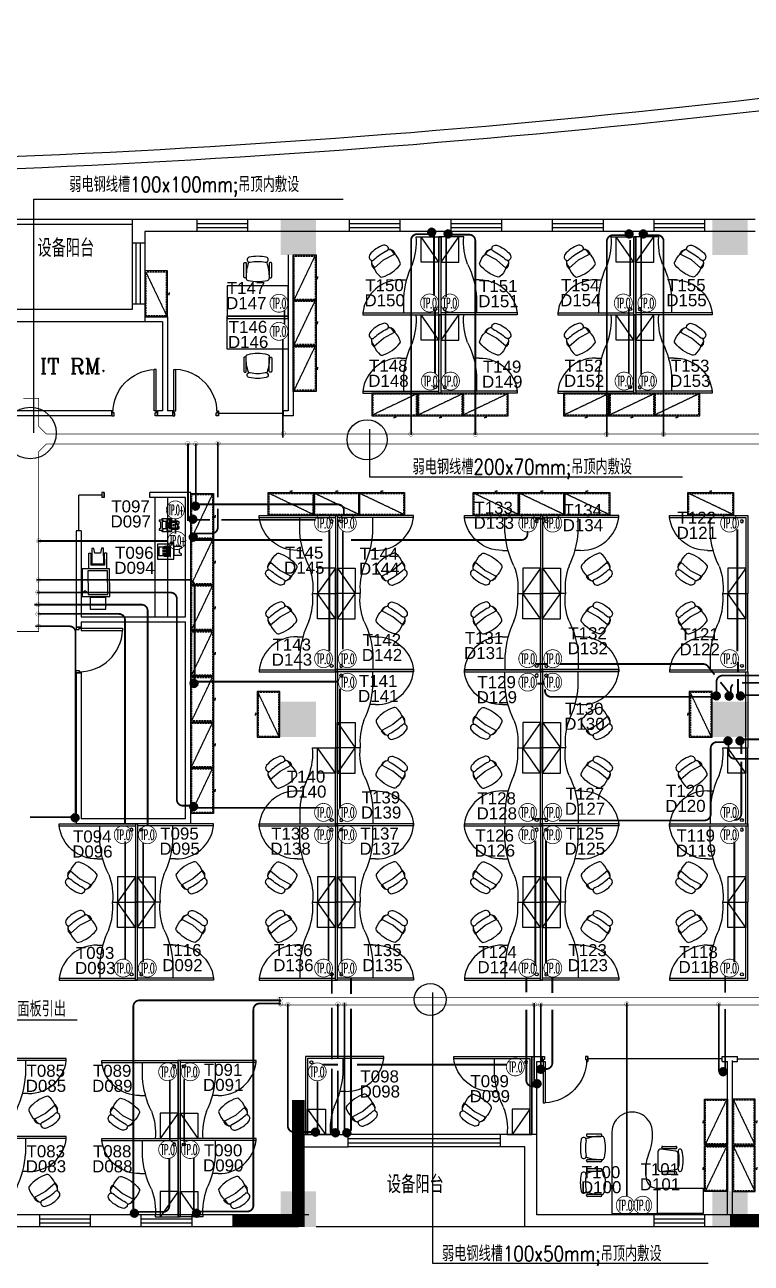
# Model space of a CAD drawing. Header units: millimetres. Extents: x 837 to 93978, y 508 to 34543.
# Drawn here: x 58259 to 76286, y 963 to 31709 of the extents above; entities that cross this region are included whole.
import ezdxf
from ezdxf.enums import TextEntityAlignment as Align

# ---------------------------------------------------------------- set-up
doc = ezdxf.new("R2010")
doc.units = ezdxf.units.MM
doc.linetypes.add('ACAD_ISO04W100', pattern=[30.5, 24, -3, 0.5, -3])
doc.linetypes.add('DASH', pattern=[0.35, 0.25, -0.1])
for name, color, linetype in [('F-fur', 8, 'Continuous'), ('PDS-V', 3, 'Continuous'), ('WALL', 8, 'Continuous'), ('WINDOW', 8, 'Continuous'), ('WINDOW_TEXT', 8, 'Continuous'), ('图层1', 8, 'Continuous'), ('图层2', 8, 'Continuous'), ('图层4', 8, 'Continuous'), ('图层5', 8, 'Continuous'), ('电气设备', 4, 'Continuous'), ('电气连接线', 4, 'Continuous')]:
    doc.layers.add(name, color=color, linetype=linetype)
doc.styles.add('-宋体', font='romanc.shx', dxfattribs={"width": 0.8, "bigfont": 'hzfs3.shx'})
doc.styles.add('ARIAL', font='ARIAL.TTF')
doc.styles.add('IDQSTYLE', font='romanc.shx', dxfattribs={"width": 0.7, "bigfont": 'hzfs3.shx'})
doc.styles.add('SIMPLEX', font='SIMPLEX.SHX')
doc.styles.add('Titleblock', font='romanc.shx', dxfattribs={"bigfont": 'hzfs3.shx'})

# ---------------------------------------------------------------- blocks, each defined once
blk = doc.blocks.new('A$C63C96F4B')
at = {"layer": '图层1', "color": 8, "linetype": 'DASH', "ltscale": 0.5}
blk.add_line((880, 20), (20, 430), dxfattribs=at)
at = {"layer": '图层1'}
for p in [(424, 480), (450, 450), (476, 480)]:
    blk.add_line(p, (450, 480), dxfattribs=at)
blk.add_lwpolyline([(0, 450), (900, 450), (900, 0), (0, 0)], close=True, dxfattribs=at)
at = {"layer": '图层1', "color": 8, "linetype": 'DASH', "ltscale": 0.5}
blk.add_lwpolyline([(20, 430), (880, 430), (880, 20), (20, 20)], close=True, dxfattribs=at)
blk = doc.blocks.new('A$C2497704E')
at = {"layer": '图层2'}
blk.add_blockref('A$C63C96F4B', (0, 0), dxfattribs=at)
blk = doc.blocks.new('A$C49FA00D0')
at = {"layer": '图层4'}
for p, q in [((22, 100), (22, 915)), ((22, 915), (62, 915)), ((62, 100), (62, 914)), ((22, 100), (62, 100))]:
    blk.add_line(p, q, dxfattribs=at)
for points in [[(0, 0), (45, 0), (45, 60), (22, 60), (22, 100), (0, 100), (0, 0), (0, 100)], [(900, 0), (855, 0), (855, 60), (877, 60), (877, 100), (900, 100), (900, 0), (900, 100)]]:
    blk.add_lwpolyline(points, close=True, dxfattribs=at)
at = {"layer": '图层4', "color": 8}
blk.add_arc((22, 60), 855, 0, 87.3185, dxfattribs=at)
blk = doc.blocks.new('A$C170833A6')
at = {"layer": '图层1'}
for p, q in [((1500, 1503), (1501, 2403)), ((1501, 2403), (2001, 2403)), ((2001, 2403), (2000, 1503)), ((676, 1605), (676, 1865)), ((696, 1885), (706, 1885)), ((726, 1865), (726, 1605)), ((770, 1866), (733, 1566)), ((1082, 1910), (820, 1910)), ((1169, 1566), (1131, 1866)), ((1176, 1865), (1176, 1605)), ((1206, 1885), (1196, 1885)), ((1226, 1605), (1226, 1865)), ((706, 1585), (696, 1585)), ((782, 1510), (1119, 1510)), ((1196, 1585), (1206, 1585)), ((2000, 1503), (1500, 1503)), ((2000, 1503), (1500, 1503)), ((2000, 1503), (1500, 1503)), ((2000, 603), (2000, 1503)), ((400, 604), (2000, 603)), ((433, 385), (433, 125)), ((463, 405), (453, 405)), ((483, 125), (483, 385)), ((933, 125), (933, 385)), ((953, 405), (963, 405)), ((983, 385), (983, 125)), ((1116, 385), (1116, 125)), ((1146, 405), (1136, 405)), ((1166, 125), (1166, 385)), ((1616, 124), (1616, 384)), ((1636, 404), (1646, 404)), ((1666, 384), (1666, 124)), ((453, 105), (463, 105)), ((963, 105), (953, 105)), ((1136, 105), (1146, 105)), ((1646, 104), (1636, 104))]:
    blk.add_line(p, q, dxfattribs=at)
for centre, radius, start, end in [((766, 1946), 37.5, 104.4432, 284.4432), ((950, 1232), 775, 75.4882, 104.4432), ((1135, 1946), 37.5, 255.4882, 75.4882), ((696, 1865), 20, 89.9657, 179.9657), ((706, 1865), 20, 359.9657, 89.9657), ((820, 1860), 50, 89.9657, 172.8407), ((950, 1232), 700, 75.4882, 104.4432), ((1082, 1860), 50, 7.0907, 89.9657), ((1196, 1865), 20, 89.9657, 179.9657), ((1206, 1865), 20, 359.9657, 89.9657), ((696, 1605), 20, 179.9657, 269.9657), ((706, 1605), 20, 269.9657, 359.9657), ((782, 1560), 50, 172.8407, 269.9657), ((1119, 1560), 50, 269.9657, 7.0907), ((1196, 1605), 20, 179.9657, 269.9657), ((1206, 1605), 20, 269.9657, 359.9657), ((1287, 1493), 214, 275.5003, 2.7155), ((400, 1004), 400, 89.9657, 269.9657), ((447, 421), 984, 66.6557, 92.7458), ((1153, 2160), 894, 249.3345, 279.9673), ((453, 385), 20, 89.9657, 179.9657), ((463, 385), 20, 359.9657, 89.9657), ((529, 407), 50, 104.2713, 178.8924), ((1398, 391), 919, 178.8924, 197.9895), ((708, -295), 775, 75.6601, 104.2713), ((18, 392), 919, 341.9419, 1.0389), ((887, 407), 50, 1.0389, 75.6601), ((953, 385), 20, 89.9657, 179.9657), ((963, 385), 20, 359.9657, 89.9657), ((1136, 385), 20, 89.9657, 179.9657), ((1146, 385), 20, 359.9657, 89.9657), ((1212, 407), 50, 104.2713, 178.8924), ((2081, 390), 919, 178.8924, 197.9895), ((1391, -296), 775, 75.6601, 104.2713), ((701, 391), 919, 341.9419, 1.0389), ((1570, 407), 50, 1.0389, 75.6601), ((1636, 384), 20, 89.9657, 179.9657), ((1646, 384), 20, 359.9657, 89.9657), ((453, 125), 20, 179.9657, 269.9657), ((463, 125), 20, 269.9657, 359.9657), ((550, 49), 50, 77.8305, 257.8305), ((572, 122), 50, 197.9895, 213.0883), ((709, 783), 800, 257.8305, 282.1009), ((709, 783), 700, 257.8305, 282.1009), ((866, 49), 50, 282.1009, 102.1009), ((845, 122), 50, 326.8431, 341.9419), ((953, 125), 20, 179.9657, 269.9657), ((963, 125), 20, 269.9657, 359.9657), ((1136, 125), 20, 179.9657, 269.9657), ((1146, 125), 20, 269.9657, 359.9657), ((1233, 49), 50, 77.8305, 257.8305), ((1254, 122), 50, 197.9895, 213.0883), ((1391, 782), 800, 257.8305, 282.1009), ((1391, 782), 700, 257.8305, 282.1009), ((1549, 49), 50, 282.1009, 102.1009), ((1528, 122), 50, 326.8431, 341.9419), ((1636, 124), 20, 179.9657, 269.9657), ((1646, 124), 20, 269.9657, 359.9657)]:
    blk.add_arc(centre, radius, start, end, dxfattribs=at)
blk = doc.blocks.new('A$C10FB1B64')
at = {"layer": 'F-fur'}
for p, q in [((40, 1540), (0, 1540)), ((0, 1540), (0, 0)), ((40, 1540), (40, 40)), ((965, 1360), (916, 1325)), ((921, 1319), (1083, 1131)), ((1083, 1131), (1199, 913)), ((340, 740), (40, 740)), ((690, 790), (690, 681)), ((1254, 939), (1203, 906)), ((1540, 490), (1540, 0)), ((1040, 40), (1540, 390)), ((40, 40), (1540, 40)), ((0, 0), (1540, 0))]:
    blk.add_line(p, q, dxfattribs=at)
blk.add_lwpolyline([(1540, 390), (1540, 40), (1040, 40), (1040, 390)], close=True, dxfattribs=at)
blk.add_circle((115, 115), 30, dxfattribs=at)
for centre, radius, start, end in [((-52, 804), 742, 358.9358, 82.8929), ((227, -991), 1734, 63.6429, 86.2684), ((1422, 1658), 1174, 248.814, 275.7904)]:
    blk.add_arc(centre, radius, start, end, dxfattribs=at)
for centre, major_axis, start_param, end_param in [((1079, 927), (-298, 298), -0.403049, 0.092097), ((923, 1322), (-5.14, 5.14), 0.308697, 1.430486), ((926, 1301), (-12.5, 12.5), -1.301454, -0.54503), ((1063, 1191), (-127, 127), -0.635982, 0.056251), ((1020, 1195), (-123, 123), -0.963916, -0.461556), ((1058, 1386), (14.8, 14.8), 3.597668, 3.80544), ((1055, 1390), (-17.6, 17.6), 2.376726, 2.802782), ((1050, 1406), (-29.2, 29.2), 2.757139, 3.432729), ((1121, 1355), (-35.2, 35.2), 0.395613, 1.540845), ((161, 500), (874, 874), 5.972474, 6.224567), ((1082, 1390), (-3.92, 3.92), 3.282962, 4.531988), ((1144, 1341), (-53.3, 53.3), -0.160476, 0.062201), ((1143, 1336), (55.9, 55.9), 0.164484, 1.361381), ((835, 962), (399, 399), 5.806759, 6.390282), ((787, 1169), (-30.2, 30.2), 0.086926, 1.163311), ((1438, 1374), (-513, 513), 1.094972, 1.677291), ((1131, 1091), (127, 127), 4.286808, 4.979041), ((1120, 1050), (-123, 123), 3.233819, 3.736179), ((1305, 1086), (-35.2, 35.2), 1.231418, 2.37665), ((1312, 1016), (14.8, 14.8), 2.108416, 2.316187), ((1315, 1012), (17.6, 17.6), 1.540277, 1.966334), ((1327, 1001), (-29.2, 29.2), -0.660466, 0.015124), ((1324, 1037), (3.92, 3.92), 6.094257, 7.343283), ((1301, 1112), (-53.3, 53.3), 2.710062, 2.932738), ((1296, 1113), (-55.9, 55.9), 2.981679, 4.178576), ((1012, 842), (30.2, 30.2), 3.179511, 4.25637), ((891, 1201), (-298, 298), 2.680166, 3.175312), ((1203, 913), (-5.14, 5.14), 1.341777, 2.463566), ((1185, 923), (12.5, 12.5), 4.888089, 5.644514)]:
    blk.add_ellipse(centre, major_axis=major_axis, ratio=1, start_param=start_param, end_param=end_param, dxfattribs=at)
blk = doc.blocks.new('ID8')
at = {"layer": 'F-fur'}
for points in [[(-179, -136, -0.065976), (-184, -125, -0.08352), (-229, 177, -0.337612), (-191, 225, -0.125493), (191, 225, -0.337612), (229, 177, -0.08352), (184, -125, -0.267206)], [(184, -125, -0.065976), (179, -136, -0.106297)]]:
    blk.add_lwpolyline(points, format="xyb", dxfattribs=at)
for points in [[(-255, -126), (-245, -126, 0.414214), (-225, -106), (-225, 154, 0.414214), (-245, 174), (-255, 174, 0.414214), (-275, 154), (-275, -106, 0.414214)], [(255, -126), (245, -126, -0.414214), (225, -106), (225, 154, -0.414214), (245, 174), (255, 174, -0.414214), (275, 154), (275, -106, -0.414214)], [(147, -133, -1), (168, -231, -0.106297), (-168, -231, -1), (-147, -133, 0.106297)]]:
    blk.add_lwpolyline(points, format="xyb", close=True, dxfattribs=at)
blk = doc.blocks.new('A$C04894452')
at = {"layer": 'F-fur'}
for p, q in [((650, 1200, 204), (50, 1200, 204)), ((50, 1200, 204), (50, 0, 204)), ((650, 0, 204), (650, 1200, 204)), ((50, 0, 204), (650, 0, 204))]:
    blk.add_line(p, q, dxfattribs=at)
at = {"layer": 'F-fur', "elevation": 204}
blk.add_lwpolyline([(50, 1200), (50, 0), (0, 0), (0, 1200)], close=True, dxfattribs=at)
at = {"layer": 'F-fur', "extrusion": (0, 0, -1), "zscale": -1, "rotation": 270}
blk.add_blockref('ID8', (-980, 600, -204), dxfattribs=at)
blk = doc.blocks.new('A$C6C865891')
at = {"layer": '图层2', "xscale": -1, "rotation": 90}
blk.add_blockref('A$C04894452', (1200, 1211, -204), dxfattribs=at)
blk = doc.blocks.new('A$C558E3894')
at = {"layer": '图层5', "style": 'Titleblock'}
blk.add_text('IT RM.', height=300, dxfattribs=at).set_placement((25, 102))
blk = doc.blocks.new('A$C1C0E2005')
at = {"layer": '图层2'}
blk.add_blockref('A$C558E3894', (0, 0), dxfattribs=at)
blk = doc.blocks.new('EQ-F')
at = {"layer": 'F-fur'}
blk.add_line((-160, -89), (-160, -37), dxfattribs=at)
for points in [[(-40, 224), (0, 224), (0, 0), (-320, 0), (-320, 224), (-280, 224)], [(-20, 17), (-20, 112), (-300, 112), (-300, 17)], [(-76, 204), (-40, 204), (-40, 296), (-62, 296), (-82, 268), (-238, 268), (-258, 296), (-280, 296), (-280, 204), (-244, 204)], [(-224, -20), (-244, -20), (-244, -151), (-264, -151), (-264, 0), (-56, 0), (-56, -151), (-76, -151), (-76, -20), (-96, -20)], [(-224, -20), (-244, -20), (-244, -184), (-201, -184), (-181, -164), (-139, -164), (-119, -184), (-76, -184), (-76, -20), (-96, -20)], [(-190, -54), (-160, -37), (-130, -54)], [(-136, -151), (-96, -111), (-136, -111), (-136, -151)]]:
    blk.add_lwpolyline(points, dxfattribs=at)
for points in [[(-244, 131), (-76, 131), (-76, 224), (-244, 224)], [(-240, 47), (-220, 47), (-220, 57), (-240, 57)], [(-240, 37), (-220, 37), (-220, 47), (-240, 47)], [(-240, 27), (-220, 27), (-220, 37), (-240, 37)], [(-240, 17), (-220, 17), (-220, 27), (-240, 27)], [(-96, 0), (-224, 0), (-224, -151), (-136, -151), (-136, -111), (-96, -111)], [(-220, 47), (-200, 47), (-200, 57), (-220, 57)], [(-220, 37), (-200, 37), (-200, 47), (-220, 47)], [(-220, 27), (-200, 27), (-200, 37), (-220, 37)], [(-220, 17), (-200, 17), (-200, 27), (-220, 27)], [(-216, 97), (-104, 97), (-104, 67), (-216, 67)], [(-200, 47), (-180, 47), (-180, 57), (-200, 57)], [(-200, 37), (-180, 37), (-180, 47), (-200, 47)], [(-200, 27), (-180, 27), (-180, 37), (-200, 37)], [(-200, 17), (-180, 17), (-180, 27), (-200, 27)], [(-180, 47), (-160, 47), (-160, 57), (-180, 57)], [(-180, 37), (-160, 37), (-160, 47), (-180, 47)], [(-180, 27), (-160, 27), (-160, 37), (-180, 37)], [(-180, 17), (-160, 17), (-160, 27), (-180, 27)], [(-160, 47), (-140, 47), (-140, 57), (-160, 57)], [(-160, 37), (-140, 37), (-140, 47), (-160, 47)], [(-160, 27), (-140, 27), (-140, 37), (-160, 37)], [(-160, 17), (-140, 17), (-140, 27), (-160, 27)], [(-140, 47), (-120, 47), (-120, 57), (-140, 57)], [(-140, 37), (-120, 37), (-120, 47), (-140, 47)], [(-140, 27), (-120, 27), (-120, 37), (-140, 37)], [(-140, 17), (-120, 17), (-120, 27), (-140, 27)], [(-120, 47), (-100, 47), (-100, 57), (-120, 57)], [(-120, 37), (-100, 37), (-100, 47), (-120, 47)], [(-120, 27), (-100, 27), (-100, 37), (-120, 37)], [(-120, 17), (-100, 17), (-100, 27), (-120, 27)], [(-100, 47), (-80, 47), (-80, 57), (-100, 57)], [(-100, 37), (-80, 37), (-80, 47), (-100, 47)], [(-100, 27), (-80, 27), (-80, 37), (-100, 37)], [(-100, 17), (-80, 17), (-80, 27), (-100, 27)]]:
    blk.add_lwpolyline(points, close=True, dxfattribs=at)
blk.add_circle((-46, 34), 15, dxfattribs=at)
blk = doc.blocks.new('EQ-P')
at = {"layer": 'F-fur'}
for p, q in [((-83, 335), (-83, 47)), ((-273, 263), (-165, 263)), ((-273, 227), (-165, 227)), ((-273, 191), (-165, 191)), ((-273, 155), (-165, 155)), ((-273, 119), (-165, 119))]:
    blk.add_line(p, q, dxfattribs=at)
for points in [[(-395, 0), (0, 0), (0, 403), (-83, 403), (-83, 367), (-395, 367)], [(-117, 317), (-117, 65), (-222, 65), (-222, 83), (-165, 83), (-165, 299), (-222, 299), (-222, 317)], [(-16, 363), (-67, 363), (-67, 390), (-16, 390)], [(193, 133), (139, 151), (139, 253), (193, 271), (193, 310), (0, 310), (0, 94), (193, 94)], [(-165, 299), (-165, 83), (-356, 83), (-356, 299)]]:
    blk.add_lwpolyline(points, close=True, dxfattribs=at)
blk = doc.blocks.new('EQ-COPY')
at = {"layer": 'F-fur'}
for points in [[(295, 589), (-295, 589), (-295, 0), (295, 0)], [(-316, 421), (-568, 421), (-568, 84), (-316, 84)], [(253, 463), (-253, 463), (-253, 42), (253, 42)], [(295, 63), (295, 442), (631, 442), (631, 400), (379, 400), (379, 105), (631, 105), (631, 63)], [(731, 172), (626, 193), (626, 312), (731, 333), (731, 379), (400, 379), (400, 126), (731, 126)]]:
    blk.add_lwpolyline(points, close=True, dxfattribs=at)
blk.add_circle((-195, 528), 23.7, dxfattribs=at)
blk = doc.blocks.new('_WBLK')
for p, q in [((-0.5, 0.5), (0.5, 0.5)), ((0.5, 0.1667), (-0.5, 0.1667)), ((0.5, -0.1667), (-0.5, -0.1667)), ((-0.5, -0.5), (0.5, -0.5))]:
    blk.add_line(p, q)
at = {"layer": 'WINDOW_TEXT', "style": 'SIMPLEX', "flags": 9}
blk.add_attdef('A', text='', height=1, dxfattribs=at).set_placement((0, 1.5), align=Align.MIDDLE)
blk = doc.blocks.new('_FZH')
blk.add_solid([(-0.5, -0.5), (0.5, -0.5), (-0.5, 0.5), (0.5, 0.5)])
blk = doc.blocks.new('sczn1')
at = {"layer": '电气设备', "const_width": 15}
for points in [[(-99, 97, -1), (254, 97, -1.674875)], [(-99, 97, 1), (254, 97, 1.674875)]]:
    blk.add_lwpolyline(points, format="xyb", dxfattribs=at)
at = {"layer": '电气设备', "style": 'IDQSTYLE', "width": 0.4}
blk.add_text('TP.O', height=200, dxfattribs=at).set_placement((-58, -5))
blk = doc.blocks.new('sczn3')
at = {"layer": '电气设备', "const_width": 15}
for points in [[(-188, -21, -1), (166, -21, -1.674875)], [(-188, -21, 1), (166, -21, 1.674875)]]:
    blk.add_lwpolyline(points, format="xyb", dxfattribs=at)
at = {"layer": '电气设备', "style": 'IDQSTYLE', "width": 0.3}
blk.add_text('TP.O+', height=200, dxfattribs=at).set_placement((-146, -124))
blk = doc.blocks.new('Scz4')
at = {"layer": '电气设备'}
for p, q in [((-74, -17), (10, 67)), ((-73, -35), (28, 65)), ((-71, 5), (-12, 64)), ((-68, -50), (42, 61)), ((-62, -62), (55, 54)), ((-54, -74), (66, 46)), ((-44, -83), (76, 37)), ((-33, -91), (84, 25)), ((-20, -97), (90, 12)), ((-5, -102), (94, -3)), ((13, -103), (96, -20)), ((36, -99), (92, -43))]:
    blk.add_line(p, q, dxfattribs=at)
at = {"layer": '电气设备', "const_width": 10}
blk.add_lwpolyline([(11, 67, -0.198912), (71, 42, -0.198912), (96, -18, -0.198912), (71, -78, -0.198912), (11, -103, -0.198912), (-49, -78, -0.198912), (-74, -18, -0.198912), (-49, 42, -0.198912)], format="xyb", close=True, dxfattribs=at)

msp = doc.modelspace()

# ---------------------------------------------------------------- linework, layer by layer
at = {"layer": 'PDS-V'}
for p, q in [((58483, 21574), (58483, 27376)), ((58483, 27376), (66159, 27376)), ((66812, 21669), (66812, 20487)), ((66812, 20487), (74579, 20487)), ((68376, 7681), (68376, 963)), ((68376, 963), (75214, 963))]:
    msp.add_line(p, q, dxfattribs=at)
for centre, radius in [((58398, 21574), 641), ((66754, 21406), 498), ((68320, 7510), 395)]:
    msp.add_circle(centre, radius, dxfattribs=at)
at = {"layer": 'WALL'}
msp.add_line((54119, 7007), (59555, 7007), dxfattribs=at)
at = {"layer": 'WINDOW'}
for p, q in [((60921, 26875), (56360, 26875)), ((62528, 26875), (60921, 26875)), ((60921, 26875), (60921, 26166)), ((62528, 26875), (62528, 26573)), ((63788, 26875), (63788, 26573)), ((66308, 26875), (63788, 26875)), ((66308, 26875), (66308, 26573)), ((67568, 26875), (67568, 26573)), ((68828, 26875), (67568, 26875)), ((68828, 26875), (68828, 26573)), ((70088, 26875), (70088, 26573)), ((71348, 26875), (70088, 26875)), ((71348, 26875), (71348, 26573)), ((72608, 26875), (72608, 26573)), ((73868, 26875), (72608, 26875)), ((73868, 26875), (73868, 26573)), ((75128, 26875), (75128, 26573)), ((76388, 26875), (75128, 26875)), ((60921, 26749), (56486, 26749)), ((62528, 26573), (61236, 26573)), ((61236, 26573), (61236, 26166)), ((66308, 26573), (63788, 26573)), ((68828, 26573), (67568, 26573)), ((71348, 26573), (70088, 26573)), ((73868, 26573), (72608, 26573)), ((76388, 26573), (75128, 26573)), ((60921, 26295), (61236, 26295)), ((64796, 25993), (64796, 22125)), ((64922, 25993), (64922, 21999)), ((60921, 24639), (57645, 24639)), ((60921, 24783), (60921, 24639)), ((60921, 24783), (61236, 24783)), ((61236, 24783), (61236, 24336)), ((61230, 24336), (57645, 24336)), ((61803, 24462), (61236, 24462)), ((61677, 24336), (61236, 24336)), ((61677, 24336), (61677, 22125)), ((61803, 24462), (61803, 22125)), ((60417, 22125), (57645, 22125)), ((60417, 21999), (57645, 21999)), ((60417, 22125), (60417, 21999)), ((60417, 22062), (60417, 22062)), ((61677, 22125), (61551, 22125)), ((61551, 22125), (61551, 21999)), ((61677, 21999), (61551, 21999)), ((61929, 21999), (61677, 21999)), ((61929, 22125), (61803, 22125)), ((61929, 22125), (61929, 21999)), ((64670, 22062), (63063, 22062)), ((64670, 22125), (64670, 21999)), ((64796, 22125), (64670, 22125)), ((64922, 21999), (64670, 21999)), ((59598, 19148), (59598, 20033)), ((60168, 20033), (59598, 20033)), ((60168, 20096), (60168, 19970)), ((60231, 20096), (60168, 20096)), ((60231, 19970), (60231, 20096)), ((60231, 20096), (60231, 19970)), ((61365, 19970), (61365, 20096)), ((62376, 20096), (61365, 20096)), ((62376, 11868), (62376, 20096)), ((60231, 19970), (60168, 19970)), ((62250, 19970), (61365, 19970)), ((61494, 17008), (61494, 19970)), ((61809, 17008), (61809, 19970)), ((62250, 17008), (62250, 19970)), ((59535, 19148), (59535, 16753)), ((59661, 19148), (59535, 19148)), ((59661, 19148), (59661, 17008)), ((59661, 17008), (62250, 17008)), ((59535, 16753), (59661, 16753)), ((59661, 16882), (59661, 16753)), ((59661, 16882), (62250, 16882)), ((62250, 11994), (62250, 16882)), ((59535, 15619), (59535, 11868)), ((59535, 15619), (59661, 15619)), ((59661, 15619), (59661, 11994)), ((76148, 15648), (76148, 13758)), ((76199, 15648), (76199, 13758)), ((62250, 11994), (59661, 11994)), ((62376, 11868), (59535, 11868)), ((70844, 6098), (71096, 6098)), ((70844, 4157), (70844, 6098)), ((70970, 5972), (71096, 5972)), ((70970, 2746), (70970, 5972)), ((71096, 5972), (71096, 6098)), ((75569, 6035), (72230, 6035)), ((75569, 5972), (75569, 6098)), ((75569, 6098), (75947, 6098)), ((75569, 5972), (75695, 5972)), ((75695, 2192), (75695, 5972)), ((75821, 2771), (75821, 5997)), ((75821, 5972), (75947, 5972)), ((75821, 2192), (75821, 5972)), ((75947, 5972), (75947, 6098)), ((75947, 6035), (79475, 6035)), ((65048, 4157), (66282, 4157)), ((66282, 3855), (66282, 4157)), ((70062, 3855), (70062, 4157)), ((70970, 4157), (70062, 4157)), ((70970, 2166), (70970, 4157)), ((65048, 3855), (66282, 3855)), ((70667, 3855), (70062, 3855)), ((70667, 1864), (70667, 3855)), ((58622, 2166), (57362, 2166)), ((58622, 2166), (58622, 1864)), ((61142, 2166), (59882, 2166)), ((59882, 2166), (59882, 1864)), ((61142, 2166), (61142, 1864)), ((62402, 2166), (62402, 1864)), ((65306, 2166), (62402, 2166)), ((73868, 2166), (70970, 2166)), ((73868, 2166), (73868, 1864)), ((77648, 2166), (75128, 2166)), ((75128, 2166), (75128, 1864)), ((58622, 1864), (57362, 1864)), ((61142, 1864), (59882, 1864)), ((65048, 1864), (62402, 1864)), ((70667, 1864), (65489, 1864)), ((73868, 1864), (70598, 1864)), ((77648, 1864), (75128, 1864))]:
    msp.add_line(p, q, dxfattribs=at)
at = {"layer": 'WINDOW', "const_width": 315}
for points in [[(63410, 2022), (65048, 2022), (65048, 5014)], [(75758, 2022), (77648, 2022)]]:
    msp.add_lwpolyline(points, dxfattribs=at)
at = {"layer": 'WINDOW'}
for radius, start, end in [(255428, 270.53277, 279.48013), (255730, 270.5999, 279.41776)]:
    msp.add_arc((47408, 283648), radius, start, end, dxfattribs=at)
at = {"layer": '电气设备', "linetype": 'ACAD_ISO04W100', "ltscale": 30, "const_width": 18.9}
msp.add_lwpolyline([(34461, 16646), (58601, 16646), (58601, 21111), (58790, 21300), (77054, 21300), (77243, 21111), (77243, 7750), (77054, 7561), (64577, 7561), (64577, 7372), (77495, 7372), (77495, 21552), (58790, 21552), (58601, 21741), (58601, 22437), (58223, 22437)], dxfattribs=at)
at = {"layer": '电气设备', "const_width": 5.67}
for points in [[(64618, 21562, -1), (64730, 21562, -1.674875)], [(64618, 21562, 1), (64730, 21562, 1.674875)], [(67786, 21549, -1), (67897, 21549, -1.674875)], [(67786, 21549, 1), (67897, 21549, 1.674875)], [(69385, 21541, -1), (69497, 21541, -1.674875)], [(69385, 21541, 1), (69497, 21541, 1.674875)], [(72639, 21543, -1), (72750, 21543, -1.674875)], [(72639, 21543, 1), (72750, 21543, 1.674875)], [(74052, 21551, -1), (74163, 21551, -1.674875)], [(74052, 21551, 1), (74163, 21551, 1.674875)], [(62246, 21316, -1), (62357, 21316, -1.674875)], [(62246, 21316, 1), (62357, 21316, 1.674875)], [(62445, 21305, -1), (62557, 21305, -1.674875)], [(62445, 21305, 1), (62557, 21305, 1.674875)], [(62996, 21321, -1), (63108, 21321, -1.674875)], [(62996, 21321, 1), (63108, 21321, 1.674875)], [(58551, 18896, -1), (58662, 18896, -1.674875)], [(58551, 18896, 1), (58662, 18896, 1.674875)], [(58538, 17926, -1), (58650, 17926, -1.674875)], [(58538, 17926, 1), (58650, 17926, 1.674875)], [(58526, 17615, -1), (58638, 17615, -1.674875)], [(58526, 17615, 1), (58638, 17615, 1.674875)], [(58533, 17316, -1), (58644, 17316, -1.674875)], [(58533, 17316, 1), (58644, 17316, 1.674875)], [(58533, 17077, -1), (58644, 17077, -1.674875)], [(58533, 17077, 1), (58644, 17077, 1.674875)], [(58547, 16775, -1), (58658, 16775, -1.674875)], [(58547, 16775, 1), (58658, 16775, 1.674875)], [(64535, 7514, -1), (64646, 7514, -1.674875)], [(64535, 7514, 1), (64646, 7514, 1.674875)], [(64545, 7400, -1), (64656, 7400, -1.674875)], [(64545, 7400, 1), (64656, 7400, 1.674875)], [(64731, 7383, -1), (64843, 7383, -1.674875)], [(64731, 7383, 1), (64843, 7383, 1.674875)], [(65977, 7394, -1), (66089, 7394, -1.674875)], [(65977, 7394, 1), (66089, 7394, 1.674875)], [(66137, 7390, -1), (66249, 7390, -1.674875)], [(66137, 7390, 1), (66249, 7390, 1.674875)], [(70850, 7385, -1), (70961, 7385, -1.674875)], [(70850, 7385, 1), (70961, 7385, 1.674875)], [(71006, 7385, -1), (71117, 7385, -1.674875)], [(71006, 7385, 1), (71117, 7385, 1.674875)], [(73142, 7397, -1), (73254, 7397, -1.674875)], [(73142, 7397, 1), (73254, 7397, 1.674875)], [(75423, 7394, -1), (75534, 7394, -1.674875)], [(75423, 7394, 1), (75534, 7394, 1.674875)]]:
    msp.add_lwpolyline(points, format="xyb", dxfattribs=at)
at = {"layer": '电气连接线', "const_width": 44.1}
for points in [[(68373, 26511), (67998, 26511, 0.414214), (67847, 26360), (67847, 21527)], [(68834, 26498), (69288, 26498, -0.414214), (69439, 26347), (69439, 21527)], [(73230, 26485), (72855, 26485, 0.414214), (72704, 26334), (72704, 21487)], [(73612, 26485), (73961, 26485, -0.414214), (74112, 26334), (74112, 21487)], [(62459, 19079), (62898, 19079, 0.414214), (63049, 19230), (63049, 19698)], [(62564, 19803), (66028, 19803, -0.414214), (66179, 19651), (66179, 19554)], [(66353, 18917), (70582, 18917, 0.414214), (70733, 19068), (70733, 19138)], [(62475, 15441), (62475, 17777, 0.414214), (62324, 17928), (58551, 17928)], [(62412, 12321), (62184, 12321, -0.414214), (62032, 12472), (62032, 17461, 0.414214), (61881, 17612), (58551, 17612)], [(61308, 11824), (61308, 17161, 0.414214), (61157, 17312), (58498, 17312)], [(60746, 11850), (60746, 16931, 0.414214), (60595, 17082), (58575, 17082)], [(59520, 12003), (59520, 16625, 0.414214), (59368, 16776), (58523, 16776)], [(71530, 15839), (71821, 15839), (75094, 15839, -0.229296), (75212, 15782), (75376, 15575)], [(75425, 15063), (75425, 15402, -0.414214), (75576, 15553), (77277, 15553)], [(75330, 15024), (71320, 15024, -0.414214), (71168, 15175), (71168, 15210)], [(75781, 15039), (75781, 15218, -0.218009), (75833, 15333, -0.218009)], [(75641, 13899), (75432, 13899, 0.414214), (75281, 13748), (75281, 12107, -0.414214), (75130, 11956), (71513, 11956)], [(75723, 13910), (75723, 13638, 0.414214), (75875, 13487), (77302, 13487)], [(76040, 13418), (76040, 12121, -0.414214), (75889, 11969), (75867, 11969)], [(64620, 7489), (61104, 7489, 0.414214), (60953, 7338), (60953, 2246)], [(62574, 2246), (63780, 2246, 0.414214), (63932, 2397), (63932, 7259, -0.414214), (64083, 7410), (64614, 7410)], [(65451, 4220), (64938, 4220, -0.414214), (64787, 4371), (64787, 7409)], [(70971, 5354), (70856, 5354, -0.414214), (70705, 5505), (70705, 7258)], [(71094, 5784), (71199, 5784, 0.414214), (71350, 5935), (71350, 7258)], [(61003, 2237), (61695, 2237, 0.414214), (61846, 2389), (61846, 3555)]]:
    msp.add_lwpolyline(points, format="xyb", dxfattribs=at)
for points in [[(68413, 26498), (68413, 24986)], [(68716, 26498), (68716, 24946)], [(73554, 26428), (73554, 24940)], [(73284, 26366), (73284, 24976)], [(64705, 24629), (64705, 24283)], [(68439, 24644), (68439, 23052)], [(68702, 24604), (68702, 23052)], [(73247, 24632), (73247, 23058)], [(73554, 24657), (73554, 23021)], [(64665, 23910), (64665, 21461)], [(62310, 19393), (62310, 21319)], [(62503, 19779), (62503, 21319)], [(63049, 19978), (63049, 21348)], [(61998, 19073), (61998, 19452)], [(62502, 19420), (62858, 19420)], [(63138, 19420), (65474, 19420)], [(70940, 19447), (71176, 19447)], [(65818, 19158), (65818, 16165)], [(66154, 19131), (66154, 16205)], [(75942, 16152), (75942, 19185)], [(61798, 18893), (58582, 18893)], [(62445, 18917), (65645, 18917)], [(70935, 15839), (71215, 15839)], [(75959, 15887), (75959, 15634)], [(62495, 15400), (66052, 15400)], [(75522, 15390), (75738, 15117)], [(75959, 15466), (75959, 15108)], [(76058, 15370), (77302, 15370)], [(66082, 15230), (66082, 12252)], [(71157, 15350), (70982, 15350)], [(76039, 15063), (77314, 15063)], [(76040, 13845), (76040, 13602)], [(76062, 13970), (77292, 13970)], [(59538, 12035), (58385, 12035)], [(62495, 12267), (65502, 12267)], [(71246, 11996), (70847, 11996)], [(60750, 11440), (60750, 8508)], [(61196, 11397), (61196, 8444)], [(65794, 11445), (65794, 8486)], [(66121, 11464), (66121, 8448)], [(70928, 11452), (70928, 8343)], [(71193, 8417), (71193, 11452)], [(75866, 11430), (75866, 8445)], [(65879, 7651), (65879, 8196)], [(66355, 7647), (66355, 8058)], [(70705, 7688), (70705, 8057)], [(71350, 7668), (71350, 8067)], [(75639, 7682), (75639, 8096)], [(66030, 6036), (66030, 7408)], [(66192, 4219), (66192, 7420)], [(70899, 5436), (70899, 7422)], [(71063, 5835), (71063, 7412)], [(73199, 2617), (73199, 7428)], [(75480, 5721), (75480, 7418)], [(65879, 6027), (65879, 7308)], [(66355, 4256), (66355, 7281)], [(75639, 5765), (75639, 7278)], [(65645, 5892), (66034, 5892)], [(66506, 5892), (70213, 5892)], [(61859, 3989), (61859, 5517)], [(62215, 5530), (62215, 3976)], [(65879, 4219), (65879, 5796)], [(66030, 4244), (66030, 5740)], [(65524, 5475), (65524, 4249)], [(62453, 3581), (62453, 2264)]]:
    msp.add_lwpolyline(points, dxfattribs=at)

# ---------------------------------------------------------------- block references
at = {"layer": 'WINDOW'}
for name, p, xscale, yscale, zscale in [('_WBLK', (63158, 26724), -1260, 302.4000000005144, 1260), ('_FZH', (65048, 26434), -882, 882, 1008), ('_WBLK', (66938, 26724), -1260, 302.4000000005144, 1260), ('_WBLK', (69458, 26724), -1260, 302.4000000005872, 1260), ('_WBLK', (71978, 26724), -1260, 302.4000000002925, 1260), ('_WBLK', (74498, 26724), -1260, 302.4000000002925, 1260), ('_FZH', (75758, 26434), -882, 882, 1008), ('A$C6C865891', (63284, 22950), 1.260000000009313, 1.259999999998399, 1.26), ('A$C1C0E2005', (58606, 22917), 1.260000000009313, 1.259999999998399, 1.26), ('A$C49FA00D0', (61551, 21999), -1.260000000009313, 1.259999999998399, 1.26), ('A$C49FA00D0', (61929, 21999), 1.260000000009313, 1.259999999998399, 1.26), ('A$C2497704E', (64299, 19529), 1.260000000009313, 1.259999999998399, 1.26), ('A$C2497704E', (65433, 19529), 1.260000000009313, 1.259999999998399, 1.26), ('A$C2497704E', (66549, 19529), 1.260000000009313, 1.259999999998399, 1.26), ('A$C2497704E', (69389, 19529), 1.260000000009313, 1.259999999998399, 1.26), ('A$C2497704E', (70523, 19529), 1.260000000009313, 1.259999999998399, 1.26), ('A$C2497704E', (71640, 19529), 1.260000000009313, 1.259999999998399, 1.26), ('A$C2497704E', (74713, 19529), 1.260000000009313, 1.259999999998399, 1.26), ('_FZH', (65048, 14464), 882, 882, 1008), ('_FZH', (75758, 14464), 882, 882, 1008), ('_WBLK', (68172, 4006), -3780, 302.3999999999651, 3780), ('_FZH', (65048, 2305), 882, 882, 1008), ('_FZH', (75758, 2305), 882, 882, 1008)]:
    msp.add_blockref(name, p, dxfattribs=dict(at, xscale=xscale, yscale=yscale, zscale=zscale))
for name, p, xscale, yscale, zscale, rotation in [('A$C10FB1B64', (68588, 24506), 1.259999999998399, 1.259999999998399, 1.26, 90), ('A$C10FB1B64', (68538, 24506), -1.259999999998399, 1.259999999998399, 1.26, 270), ('A$C10FB1B64', (73427, 24506), 1.259999999998399, 1.259999999998399, 1.26, 90), ('A$C10FB1B64', (73376, 24506), -1.259999999998399, 1.259999999998399, 1.26, 270), ('_WBLK', (61079, 25539), -1512, 315.0000000030814, 1512, 90), ('A$C6C865891', (63284, 25938), -1.260000000009313, 1.259999999998399, 1.26, 180), ('A$C2497704E', (64922, 25993), 1.259999999998399, 1.259999999998399, 1.26, 270), ('A$C2497704E', (61236, 24462), -1.259999999998399, 1.259999999998399, 1.26, 270), ('A$C2497704E', (64922, 24876), 1.259999999998399, 1.259999999998399, 1.26, 270), ('A$C10FB1B64', (68588, 22566), 1.259999999998399, 1.259999999998399, 1.26, 90), ('A$C10FB1B64', (68538, 22566), -1.259999999998399, 1.259999999998399, 1.26, 270), ('A$C10FB1B64', (73427, 22566), 1.259999999998399, 1.259999999998399, 1.26, 90), ('A$C10FB1B64', (73376, 22566), -1.259999999998399, 1.259999999998399, 1.26, 270), ('A$C2497704E', (64922, 23742), 1.259999999998399, 1.259999999998399, 1.26, 270), ('A$C2497704E', (66872, 22566), -1.260000000009313, 1.259999999998399, 1.26, 180), ('A$C2497704E', (68006, 22566), -1.260000000009313, 1.259999999998399, 1.26, 180), ('A$C2497704E', (69122, 22566), -1.260000000009313, 1.259999999998399, 1.26, 180), ('A$C2497704E', (71625, 22566), -1.260000000009313, 1.259999999998399, 1.26, 180), ('A$C2497704E', (72759, 22566), -1.260000000009313, 1.259999999998399, 1.26, 180), ('A$C2497704E', (73875, 22566), -1.260000000009313, 1.259999999998399, 1.26, 180), ('A$C2497704E', (62376, 20069), 1.259999999998399, 1.259999999998399, 1.26, 270), ('A$C10FB1B64', (66018, 19529), -1.259999999998399, 1.259999999998399, 1.26, 90), ('A$C10FB1B64', (65967, 19529), 1.259999999998399, 1.259999999998399, 1.26, 270), ('A$C10FB1B64', (71108, 19529), -1.259999999998399, 1.259999999998399, 1.26, 90), ('A$C10FB1B64', (71058, 19529), 1.259999999998399, 1.259999999998399, 1.26, 270), ('A$C10FB1B64', (76199, 19529), -1.259999999998399, 1.259999999998399, 1.26, 90), ('A$C2497704E', (62376, 18935), 1.259999999998399, 1.259999999998399, 1.26, 270), ('EQ-COPY', (60366, 17862), 1.162931330418221, 1.162931330491119, 1.162931330472102, 90.30638325090365), ('A$C2497704E', (62376, 17801), 1.259999999998399, 1.259999999998399, 1.26, 270), ('A$C10FB1B64', (66018, 15648), 1.259999999998399, 1.259999999998399, 1.26, 90), ('A$C10FB1B64', (65967, 15648), -1.259999999998399, 1.259999999998399, 1.26, 270), ('A$C10FB1B64', (71108, 15648), 1.259999999998399, 1.259999999998399, 1.26, 90), ('A$C10FB1B64', (71058, 15648), -1.259999999998399, 1.259999999998399, 1.26, 270), ('A$C10FB1B64', (76199, 15648), 1.259999999998399, 1.259999999998399, 1.26, 90), ('A$C49FA00D0', (59535, 16753), 1.259999999998399, 1.259999999998399, 1.26, 270), ('A$C2497704E', (62376, 16667), 1.259999999998399, 1.259999999998399, 1.26, 270), ('A$C10FB1B64', (65967, 15699), 1.259999999998399, 1.259999999998399, 1.26, 270), ('A$C10FB1B64', (71108, 15699), -1.259999999998399, 1.259999999998399, 1.26, 90), ('A$C10FB1B64', (71058, 15699), 1.259999999998399, 1.259999999998399, 1.26, 270), ('A$C2497704E', (62376, 15533), 1.259999999998399, 1.259999999998399, 1.26, 270), ('A$C2497704E', (64592, 15157), -1.259999999998399, 1.259999999998399, 1.26, 90), ('A$C2497704E', (75317, 15157), -1.259999999998399, 1.259999999998399, 1.26, 90), ('A$C2497704E', (62376, 14399), 1.259999999998399, 1.259999999998399, 1.26, 270), ('A$C10FB1B64', (66018, 11818), 1.259999999998399, 1.259999999998399, 1.26, 90), ('A$C10FB1B64', (65967, 11818), -1.259999999998399, 1.259999999998399, 1.26, 270), ('A$C10FB1B64', (71108, 11818), 1.259999999998399, 1.259999999998399, 1.26, 90), ('A$C10FB1B64', (71058, 11818), -1.259999999998399, 1.259999999998399, 1.26, 270), ('A$C10FB1B64', (76199, 11818), 1.259999999998399, 1.259999999998399, 1.26, 90), ('A$C2497704E', (62376, 13265), 1.259999999998399, 1.259999999998399, 1.26, 270), ('A$C10FB1B64', (61053, 11868), -1.259999999998399, 1.259999999998399, 1.26, 90), ('A$C10FB1B64', (61003, 11868), 1.259999999998399, 1.259999999998399, 1.26, 270), ('A$C10FB1B64', (66018, 11868), -1.259999999998399, 1.259999999998399, 1.26, 90), ('A$C10FB1B64', (65967, 11868), 1.259999999998399, 1.259999999998399, 1.26, 270), ('A$C10FB1B64', (71108, 11868), -1.259999999998399, 1.259999999998399, 1.26, 90), ('A$C10FB1B64', (71058, 11868), 1.259999999998399, 1.259999999998399, 1.26, 270), ('A$C10FB1B64', (76199, 11868), -1.259999999998399, 1.259999999998399, 1.26, 90), ('A$C10FB1B64', (61053, 7988), 1.259999999998399, 1.259999999998399, 1.26, 90), ('A$C10FB1B64', (61003, 7988), -1.259999999998399, 1.259999999998399, 1.26, 270), ('A$C10FB1B64', (66018, 7988), 1.259999999998399, 1.259999999998399, 1.26, 90), ('A$C10FB1B64', (65967, 7988), -1.259999999998399, 1.259999999998399, 1.26, 270), ('A$C10FB1B64', (71108, 7988), 1.259999999998399, 1.259999999998399, 1.26, 90), ('A$C10FB1B64', (71058, 7988), -1.259999999998399, 1.259999999998399, 1.26, 270), ('A$C10FB1B64', (76199, 7988), 1.259999999998399, 1.259999999998399, 1.26, 90), ('A$C10FB1B64', (57349, 6047), 1.259999999998399, 1.259999999998399, 1.26, 270), ('A$C10FB1B64', (62112, 5997), -1.259999999998399, 1.259999999998399, 1.26, 90), ('A$C10FB1B64', (62061, 5997), 1.259999999998399, 1.259999999998399, 1.26, 270), ('A$C10FB1B64', (65227, 6098), 1.259999999998399, 1.259999999998399, 1.26, 270), ('A$C10FB1B64', (70844, 6098), -1.259999999998399, 1.259999999998399, 1.26, 90), ('A$C49FA00D0', (71096, 6098), -1.260000000009313, 1.259999999998399, 1.26, 180), ('A$C63C96F4B', (75695, 3905), 1.259999999998399, 1.259999999998399, 1.26, 90), ('A$C63C96F4B', (75821, 3905), -1.259999999998399, 1.259999999998399, 1.26, 270), ('A$C170833A6', (72067, 4716), 1.259999999998399, 1.259999999998399, 1.26, 270), ('A$C10FB1B64', (57349, 4107), 1.259999999998399, 1.259999999998399, 1.26, 270), ('A$C10FB1B64', (62112, 4056), -1.259999999998399, 1.259999999998399, 1.26, 90), ('A$C10FB1B64', (62061, 4056), 1.259999999998399, 1.259999999998399, 1.26, 270), ('A$C63C96F4B', (75695, 2746), 1.259999999998399, 1.259999999998399, 1.26, 90), ('A$C63C96F4B', (75821, 2746), -1.259999999998399, 1.259999999998399, 1.26, 270), ('_WBLK', (59252, 2015), 1260, 302.4000000002197, 1260, 180), ('_WBLK', (61772, 2015), 1260, 302.4000000002197, 1260, 180), ('_WBLK', (74498, 2015), 1260, 302.3999999999251, 1260, 180)]:
    msp.add_blockref(name, p, dxfattribs=dict(at, xscale=xscale, yscale=yscale, zscale=zscale, rotation=rotation))
at = {"layer": 'WINDOW', "extrusion": (0, 0, -1), "yscale": 1.020599999996193, "zscale": -1.020599999999999}
for name, p, xscale, rotation in [('EQ-F', (-61900, 19450), -1.020600000070353, 270.1729461326686), ('EQ-P', (-61954, 18442), -1.02060000007398, 0.1729461324637427)]:
    msp.add_blockref(name, p, dxfattribs=dict(at, xscale=xscale, rotation=rotation))
at = {"layer": '电气连接线', "xscale": 1.260000000009313, "yscale": 1.259999999998399, "zscale": 1.26}
for name, p in [('Scz4', (68343, 26581)), ('Scz4', (68749, 26538)), ('Scz4', (73241, 26538)), ('Scz4', (73594, 26538)), ('sczn1', (64470, 24673)), ('sczn1', (68206, 24679)), ('sczn1', (68709, 24679)), ('sczn1', (73014, 24679)), ('sczn1', (73598, 24679)), ('sczn1', (64470, 23975)), ('sczn1', (68224, 22741)), ('sczn1', (68727, 22741)), ('sczn1', (73032, 22741)), ('sczn1', (73616, 22741)), ('sczn3', (62010, 19691)), ('Scz4', (62480, 19781)), ('Scz4', (62416, 19458)), ('sczn1', (65575, 19214)), ('sczn1', (66166, 19214)), ('sczn1', (70643, 19214)), ('sczn1', (71264, 19214)), ('sczn1', (75652, 19214)), ('sczn3', (62046, 18930)), ('Scz4', (62427, 19012)), ('sczn1', (65575, 15849)), ('sczn1', (66166, 15849)), ('sczn1', (70643, 15849)), ('sczn1', (71264, 15849)), ('sczn1', (75652, 15849)), ('Scz4', (62445, 15379)), ('sczn1', (66166, 15266)), ('sczn1', (70643, 15266)), ('sczn1', (71264, 15266)), ('Scz4', (75406, 15070)), ('Scz4', (75722, 15066)), ('Scz4', (76005, 15068)), ('Scz4', (75696, 13953)), ('Scz4', (75993, 13953)), ('Scz4', (62436, 12323)), ('sczn1', (65575, 12033)), ('sczn1', (66166, 12033)), ('sczn1', (70643, 12033)), ('sczn1', (71264, 12033)), ('sczn1', (75652, 12033)), ('Scz4', (59494, 12045)), ('sczn1', (60604, 11477)), ('sczn1', (61203, 11477)), ('sczn1', (65575, 11477)), ('sczn1', (66166, 11477)), ('sczn1', (70643, 11477)), ('sczn1', (71264, 11477)), ('sczn1', (75652, 11477)), ('sczn1', (60604, 8167)), ('sczn1', (61203, 8167)), ('sczn1', (65575, 8167)), ('sczn1', (66166, 8167)), ('sczn1', (70643, 8167)), ('sczn1', (71264, 8167)), ('sczn1', (75652, 8167)), ('sczn1', (61707, 5592)), ('sczn1', (62267, 5592)), ('sczn1', (65419, 5592)), ('sczn1', (70335, 5714)), ('Scz4', (71045, 5800)), ('Scz4', (75574, 5740)), ('Scz4', (70959, 5442)), ('Scz4', (65460, 4241)), ('Scz4', (65955, 4224)), ('Scz4', (66238, 4224)), ('sczn1', (61707, 3663)), ('sczn1', (62267, 3663)), ('sczn1', (73062, 2282)), ('sczn1', (73497, 2282)), ('Scz4', (60964, 2226)), ('Scz4', (62506, 2226))]:
    msp.add_blockref(name, p, dxfattribs=at)

# ---------------------------------------------------------------- texts
at = {"layer": 'PDS-V', "style": 'IDQSTYLE', "width": 0.8}
for s, p in [('弱电钢线槽100x100mm;吊顶内敷设', (59362, 27555)), ('弱电钢线槽200x70mm;吊顶内敷设', (67881, 20544)), ('T078、D078由墙面2口面板引出', (54267, 7087)), ('弱电钢线槽100x50mm;吊顶内敷设', (68613, 1012))]:
    msp.add_text(s, height=378, dxfattribs=at).set_placement(p)
at = {"layer": 'PDS-V', "style": 'ARIAL'}
for s, p in [('T147', (63751, 25172)), ('T150', (67186, 25243)), ('T151', (70010, 25219)), ('T154', (72041, 25242)), ('T155', (74676, 25242)), ('D147', (63755, 24798)), ('D150', (67190, 24869)), ('D151', (70014, 24845)), ('D154', (72045, 24869)), ('D155', (74680, 24869)), ('T146', (63798, 24208)), ('D146', (63802, 23834)), ('T148', (67280, 23244)), ('T149', (70104, 23221)), ('T152', (72135, 23244)), ('T153', (74771, 23244)), ('D148', (67284, 22870)), ('D149', (70108, 22847)), ('D152', (72139, 22870)), ('D153', (74774, 22870)), ('T097', (60884, 19753)), ('T133', (69894, 19719)), ('T134', (72105, 19660)), ('D097', (60888, 19379)), ('D133', (69898, 19345)), ('D134', (72109, 19286)), ('T122', (74933, 19472)), ('D121', (74936, 19098)), ('T096', (60978, 18601)), ('T145', (65191, 18602)), ('T144', (67050, 18578)), ('D094', (60982, 18227)), ('D145', (65195, 18228)), ('D144', (67054, 18205)), ('T131', (69656, 16486)), ('T132', (72226, 16603)), ('T121', (75003, 16580)), ('T143', (64885, 16321)), ('T142', (67120, 16439)), ('D132', (72230, 16230)), ('D122', (75007, 16206)), ('D143', (64889, 15948)), ('D142', (67124, 16065)), ('D131', (69660, 16112)), ('T141', (67028, 15419)), ('T129', (69969, 15389)), ('D141', (67031, 15045)), ('D129', (69973, 15015)), ('T130', (72143, 14729)), ('D130', (72147, 14355)), ('T140', (65239, 13044)), ('D140', (65243, 12671)), ('T139', (67098, 12527)), ('T128', (69969, 12504)), ('T127', (72157, 12621)), ('T120', (74649, 12691)), ('D139', (67102, 12153)), ('D127', (72161, 12247)), ('D120', (74653, 12317)), ('D128', (69973, 12130)), ('T094', (59933, 11558)), ('T095', (62098, 11629)), ('T138', (64851, 11629)), ('T137', (67063, 11629)), ('T126', (69920, 11581)), ('T125', (72155, 11628)), ('T119', (74909, 11581)), ('D095', (62102, 11255)), ('D138', (64855, 11255)), ('D137', (67067, 11255)), ('D125', (72159, 11254)), ('D096', (59937, 11184)), ('D126', (69924, 11207)), ('D119', (74912, 11207)), ('T093', (60004, 8666)), ('T116', (62168, 8737)), ('T136', (64922, 8737)), ('T135', (67133, 8737)), ('T124', (69991, 8689)), ('T123', (72226, 8736)), ('T118', (74979, 8689)), ('D093', (60007, 8292)), ('D092', (62172, 8363)), ('D136', (64925, 8363)), ('D135', (67137, 8363)), ('D124', (69994, 8315)), ('D123', (72230, 8362)), ('D118', (74983, 8315)), ('T085', (58780, 5741)), ('T089', (60427, 5741)), ('T091', (63180, 5764)), ('D091', (63184, 5390)), ('T098', (67066, 5601)), ('T099', (69795, 5483)), ('D085', (58784, 5367)), ('D089', (60431, 5367)), ('D098', (67070, 5227)), ('D099', (69799, 5110)), ('T083', (58780, 3742)), ('T088', (60427, 3742)), ('T090', (63180, 3766)), ('D083', (58784, 3369)), ('D088', (60431, 3369)), ('D090', (63184, 3392)), ('T101', (74018, 3295)), ('T100', (72559, 3224)), ('D101', (74022, 2921)), ('D100', (72563, 2850))]:
    msp.add_text(s, height=300, dxfattribs=at).set_placement(p, align=Align.MIDDLE)
at = {"layer": 'WINDOW', "style": '-宋体', "width": 0.8}
for p in [(58572, 25946), (67244, 2701)]:
    msp.add_text('设备阳台', height=441, dxfattribs=at).set_placement(p)

doc.saveas('drawing.dxf')
